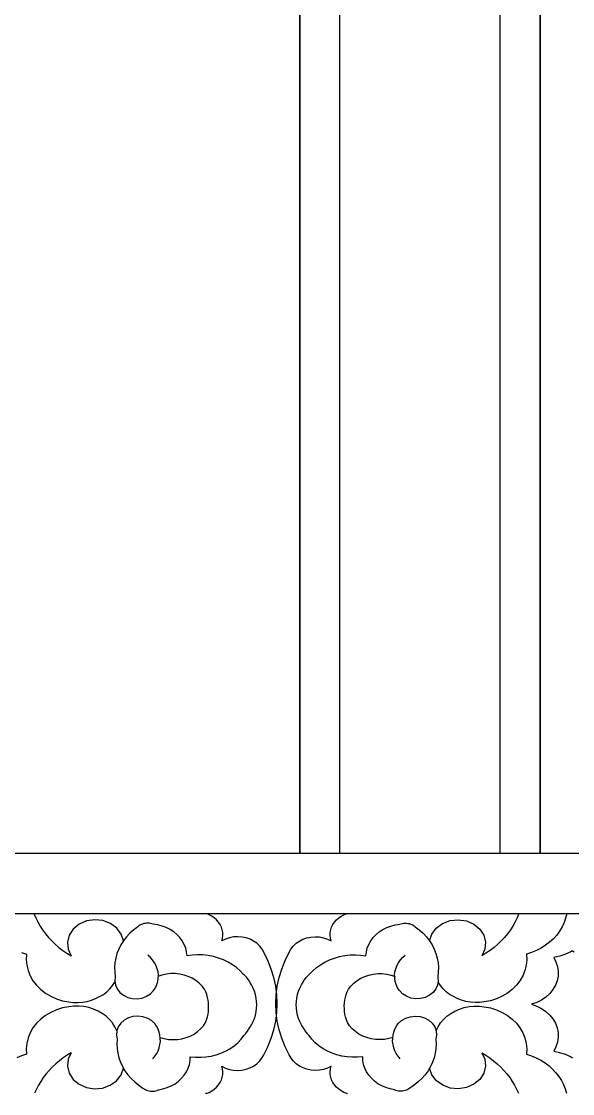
# Model space of a CAD drawing. Extents: x 1188826 to 1909461, y 608442 to 1651179.
# Drawn here: x 1667851 to 1668126, y 1032544 to 1033079 of the extents above; entities that cross this region are included whole.
import ezdxf

# ---------------------------------------------------------------- set-up
doc = ezdxf.new("R2010")
doc.units = 0
doc.header["$LTSCALE"] = 1000
doc.header["$MEASUREMENT"] = 0
doc.layers.add('窗', color=4, linetype='Continuous')
doc.layers.add('立面线', color=40, linetype='Continuous')

# ---------------------------------------------------------------- blocks, each defined once
blk = doc.blocks.new('EHYTERHT5EHTER')
at = {"layer": '窗', "ltscale": 3}
for points in [[(83569.73, -228180.6), (84504.99, -228180.6), (84504.99, -229130.6), (83569.73, -229130.6)], [(84624.99, -228180.6), (85435.26, -228180.6), (85435.26, -229130.6), (84624.99, -229130.6)]]:
    blk.add_lwpolyline(points, close=True, dxfattribs=at)

msp = doc.modelspace()

# ---------------------------------------------------------------- linework, layer by layer
at = {"layer": '立面线'}
for p, q in [((1667989.41, 1032663.42), (1667989.41, 1033613.42)), ((1668009.41, 1032663.42), (1668009.41, 1033613.42)), ((1668089.42, 1032663.42), (1668089.42, 1033613.42)), ((1668109.41, 1032663.42), (1668109.41, 1033613.42)), ((1669039.81, 1032663.42), (1660727.54, 1032663.42)), ((1660758.89, 1032633.42), (1669008.6, 1032633.42)), ((1667856.89, 1032633.42), (1667857.75, 1032631.3)), ((1667944.2, 1032632.83), (1667942.74, 1032633.42)), ((1667945.57, 1032632.09), (1667944.2, 1032632.83)), ((1668010.12, 1032632.09), (1668011.49, 1032632.83)), ((1668011.49, 1032632.83), (1668012.95, 1032633.42)), ((1668098.8, 1032633.42), (1668097.94, 1032631.3)), ((1668122.59, 1032633.42), (1668122.06, 1032631.14)), ((1667857.75, 1032631.3), (1667858.76, 1032629.23)), ((1667858.76, 1032629.23), (1667859.9, 1032627.2)), ((1667879.45, 1032628.12), (1667876.48, 1032625.67)), ((1667883.13, 1032629.73), (1667879.45, 1032628.12)), ((1667887.2, 1032630.35), (1667883.13, 1032629.73)), ((1667891.3, 1032629.93), (1667887.2, 1032630.35)), ((1667895.08, 1032628.5), (1667891.3, 1032629.93)), ((1667898.21, 1032626.19), (1667895.08, 1032628.5)), ((1667909.73, 1032627.62), (1667909.17, 1032627.26)), ((1667910.32, 1032627.93), (1667909.73, 1032627.62)), ((1667910.95, 1032628.19), (1667910.32, 1032627.93)), ((1667911.61, 1032628.39), (1667910.95, 1032628.19)), ((1667912.28, 1032628.54), (1667911.61, 1032628.39)), ((1667912.97, 1032628.62), (1667912.28, 1032628.54)), ((1667913.67, 1032628.64), (1667912.97, 1032628.62)), ((1667914.36, 1032628.61), (1667913.67, 1032628.64)), ((1667915.05, 1032628.51), (1667914.36, 1032628.61)), ((1667915.72, 1032628.36), (1667915.05, 1032628.51)), ((1667916.37, 1032628.14), (1667915.72, 1032628.36)), ((1667918.6, 1032627.79), (1667916.37, 1032628.14)), ((1667920.76, 1032627.22), (1667918.6, 1032627.79)), ((1667946.82, 1032631.22), (1667945.57, 1032632.09)), ((1667947.95, 1032630.22), (1667946.82, 1032631.22)), ((1667948.92, 1032629.11), (1667947.95, 1032630.22)), ((1667949.72, 1032627.91), (1667948.92, 1032629.11)), ((1667950.35, 1032626.63), (1667949.72, 1032627.91)), ((1668005.34, 1032626.63), (1668005.97, 1032627.91)), ((1668005.97, 1032627.91), (1668006.77, 1032629.11)), ((1668006.77, 1032629.11), (1668007.74, 1032630.22)), ((1668007.74, 1032630.22), (1668008.87, 1032631.22)), ((1668008.87, 1032631.22), (1668010.12, 1032632.09)), ((1668034.93, 1032627.22), (1668037.09, 1032627.79)), ((1668037.09, 1032627.79), (1668039.32, 1032628.14)), ((1668039.32, 1032628.14), (1668039.97, 1032628.36)), ((1668039.97, 1032628.36), (1668040.64, 1032628.51)), ((1668040.64, 1032628.51), (1668041.33, 1032628.61)), ((1668041.33, 1032628.61), (1668042.03, 1032628.64)), ((1668042.03, 1032628.64), (1668042.72, 1032628.62)), ((1668042.72, 1032628.62), (1668043.41, 1032628.54)), ((1668043.41, 1032628.54), (1668044.08, 1032628.39)), ((1668044.08, 1032628.39), (1668044.74, 1032628.19)), ((1668044.74, 1032628.19), (1668045.37, 1032627.93)), ((1668045.37, 1032627.93), (1668045.96, 1032627.62)), ((1668045.96, 1032627.62), (1668046.52, 1032627.26)), ((1668057.48, 1032626.19), (1668060.61, 1032628.5)), ((1668060.61, 1032628.5), (1668064.39, 1032629.93)), ((1668064.39, 1032629.93), (1668068.49, 1032630.35)), ((1668068.49, 1032630.35), (1668072.56, 1032629.73)), ((1668072.56, 1032629.73), (1668076.24, 1032628.12)), ((1668076.24, 1032628.12), (1668079.21, 1032625.67)), ((1668096.93, 1032629.23), (1668095.79, 1032627.2)), ((1668097.94, 1032631.3), (1668096.93, 1032629.23)), ((1668121.28, 1032628.9), (1668120.28, 1032626.74)), ((1668122.06, 1032631.14), (1668121.28, 1032628.9)), ((1667859.9, 1032627.2), (1667861.17, 1032625.24)), ((1667861.17, 1032625.24), (1667862.57, 1032623.34)), ((1667862.57, 1032623.34), (1667864.09, 1032621.51)), ((1667874.47, 1032622.57), (1667873.61, 1032619.11)), ((1667876.48, 1032625.67), (1667874.47, 1032622.57)), ((1667900.41, 1032623.19), (1667898.21, 1032626.19)), ((1667901.5, 1032619.78), (1667900.41, 1032623.19)), ((1667904.75, 1032623.62), (1667903.06, 1032621.8)), ((1667906.63, 1032625.31), (1667904.75, 1032623.62)), ((1667908.67, 1032626.86), (1667906.63, 1032625.31)), ((1667909.17, 1032627.26), (1667908.67, 1032626.86)), ((1667922.83, 1032626.44), (1667920.76, 1032627.22)), ((1667924.78, 1032625.45), (1667922.83, 1032626.44)), ((1667926.58, 1032624.27), (1667924.78, 1032625.45)), ((1667928.21, 1032622.92), (1667926.58, 1032624.27)), ((1667929.64, 1032621.41), (1667928.21, 1032622.92)), ((1667950.8, 1032625.3), (1667950.35, 1032626.63)), ((1667951.05, 1032623.93), (1667950.8, 1032625.3)), ((1667950.96, 1032621.16), (1667951.1, 1032622.54)), ((1667951.1, 1032622.54), (1667951.05, 1032623.93)), ((1668004.59, 1032622.54), (1668004.64, 1032623.93)), ((1668004.73, 1032621.16), (1668004.59, 1032622.54)), ((1668004.64, 1032623.93), (1668004.89, 1032625.3)), ((1668004.89, 1032625.3), (1668005.34, 1032626.63)), ((1668026.05, 1032621.41), (1668027.48, 1032622.92)), ((1668027.48, 1032622.92), (1668029.11, 1032624.27)), ((1668029.11, 1032624.27), (1668030.91, 1032625.45)), ((1668030.91, 1032625.45), (1668032.86, 1032626.44)), ((1668032.86, 1032626.44), (1668034.93, 1032627.22)), ((1668046.52, 1032627.26), (1668047.02, 1032626.86)), ((1668047.02, 1032626.86), (1668049.06, 1032625.31)), ((1668049.06, 1032625.31), (1668050.94, 1032623.62)), ((1668050.94, 1032623.62), (1668052.63, 1032621.8)), ((1668054.19, 1032619.78), (1668055.28, 1032623.19)), ((1668055.28, 1032623.19), (1668057.48, 1032626.19)), ((1668079.21, 1032625.67), (1668081.22, 1032622.57)), ((1668081.22, 1032622.57), (1668082.08, 1032619.11)), ((1668093.12, 1032623.34), (1668091.6, 1032621.51)), ((1668094.52, 1032625.24), (1668093.12, 1032623.34)), ((1668095.79, 1032627.2), (1668094.52, 1032625.24)), ((1668117.59, 1032622.69), (1668115.93, 1032620.85)), ((1668119.04, 1032624.66), (1668117.59, 1032622.69)), ((1668120.28, 1032626.74), (1668119.04, 1032624.66)), ((1667864.09, 1032621.51), (1667865.73, 1032619.75)), ((1667865.73, 1032619.75), (1667867.48, 1032618.08)), ((1667867.48, 1032618.08), (1667869.34, 1032616.49)), ((1667873.61, 1032619.11), (1667873.96, 1032615.59)), ((1667900.25, 1032617.82), (1667899.16, 1032615.68)), ((1667901.5, 1032619.78), (1667900.25, 1032617.82)), ((1667901.55, 1032619.86), (1667901.5, 1032619.78)), ((1667903.06, 1032621.8), (1667901.55, 1032619.86)), ((1667930.85, 1032619.77), (1667929.64, 1032621.41)), ((1667931.82, 1032618.02), (1667930.85, 1032619.77)), ((1667932.55, 1032616.18), (1667931.82, 1032618.02)), ((1667950.62, 1032619.8), (1667950.96, 1032621.16)), ((1667952.44, 1032620.71), (1667950.62, 1032619.8)), ((1667954.4, 1032621.36), (1667952.44, 1032620.71)), ((1667956.45, 1032621.76), (1667954.4, 1032621.36)), ((1667958.55, 1032621.88), (1667956.45, 1032621.76)), ((1667960.65, 1032621.73), (1667958.55, 1032621.88)), ((1667962.7, 1032621.32), (1667960.65, 1032621.73)), ((1667964.65, 1032620.64), (1667962.7, 1032621.32)), ((1667966.45, 1032619.72), (1667964.65, 1032620.64)), ((1667968.08, 1032618.58), (1667966.45, 1032619.72)), ((1667969.48, 1032617.23), (1667968.08, 1032618.58)), ((1667970.64, 1032615.73), (1667969.48, 1032617.23)), ((1667985.05, 1032615.73), (1667986.21, 1032617.23)), ((1667986.21, 1032617.23), (1667987.61, 1032618.58)), ((1667987.61, 1032618.58), (1667989.24, 1032619.72)), ((1667989.24, 1032619.72), (1667991.04, 1032620.64)), ((1667991.04, 1032620.64), (1667992.99, 1032621.32)), ((1667992.99, 1032621.32), (1667995.04, 1032621.73)), ((1667995.04, 1032621.73), (1667997.14, 1032621.88)), ((1667997.14, 1032621.88), (1667999.24, 1032621.76)), ((1667999.24, 1032621.76), (1668001.29, 1032621.36)), ((1668001.29, 1032621.36), (1668003.25, 1032620.71)), ((1668003.25, 1032620.71), (1668005.07, 1032619.8)), ((1668005.07, 1032619.8), (1668004.73, 1032621.16)), ((1668023.14, 1032616.18), (1668023.87, 1032618.02)), ((1668023.87, 1032618.02), (1668024.85, 1032619.77)), ((1668024.85, 1032619.77), (1668026.05, 1032621.41)), ((1668052.63, 1032621.8), (1668054.14, 1032619.86)), ((1668054.14, 1032619.86), (1668054.19, 1032619.78)), ((1668054.19, 1032619.78), (1668055.44, 1032617.82)), ((1668055.44, 1032617.82), (1668056.53, 1032615.68)), ((1668082.08, 1032619.11), (1668081.73, 1032615.59)), ((1668088.21, 1032618.08), (1668086.35, 1032616.49)), ((1668089.96, 1032619.75), (1668088.21, 1032618.08)), ((1668091.6, 1032621.51), (1668089.96, 1032619.75)), ((1668112.05, 1032617.58), (1668109.87, 1032616.19)), ((1668114.08, 1032619.14), (1668112.05, 1032617.58)), ((1668115.93, 1032620.85), (1668114.08, 1032619.14)), ((1667850.58, 1032613.94), (1667853.12, 1032613.11)), ((1667853.12, 1032613.11), (1667852.99, 1032610.38)), ((1667869.34, 1032616.49), (1667871.3, 1032615)), ((1667871.3, 1032615), (1667873.35, 1032613.6)), ((1667873.35, 1032613.6), (1667875.5, 1032612.3)), ((1667873.96, 1032615.59), (1667875.5, 1032612.3)), ((1667898.29, 1032613.47), (1667897.65, 1032611.21)), ((1667899.16, 1032615.68), (1667898.29, 1032613.47)), ((1667914.92, 1032611.56), (1667913.62, 1032612.72)), ((1667916.06, 1032610.28), (1667914.92, 1032611.56)), ((1667933.02, 1032614.28), (1667932.55, 1032616.18)), ((1667933.22, 1032612.35), (1667933.02, 1032614.28)), ((1667935.85, 1032612.7), (1667933.22, 1032612.35)), ((1667938.51, 1032612.84), (1667935.85, 1032612.7)), ((1667941.17, 1032612.76), (1667938.51, 1032612.84)), ((1667943.81, 1032612.47), (1667941.17, 1032612.76)), ((1667946.41, 1032611.96), (1667943.81, 1032612.47)), ((1667948.94, 1032611.25), (1667946.41, 1032611.96)), ((1667971.51, 1032614.09), (1667970.64, 1032615.73)), ((1667973.52, 1032609.95), (1667971.47, 1032614.09)), ((1667982.17, 1032609.95), (1667984.22, 1032614.09)), ((1667984.18, 1032614.09), (1667985.05, 1032615.73)), ((1668006.75, 1032611.25), (1668009.28, 1032611.96)), ((1668009.28, 1032611.96), (1668011.88, 1032612.47)), ((1668011.88, 1032612.47), (1668014.52, 1032612.76)), ((1668014.52, 1032612.76), (1668017.18, 1032612.84)), ((1668017.18, 1032612.84), (1668019.84, 1032612.7)), ((1668019.84, 1032612.7), (1668022.47, 1032612.35)), ((1668022.47, 1032612.35), (1668022.67, 1032614.28)), ((1668022.67, 1032614.28), (1668023.14, 1032616.18)), ((1668039.63, 1032610.28), (1668040.77, 1032611.56)), ((1668040.77, 1032611.56), (1668042.07, 1032612.72)), ((1668056.53, 1032615.68), (1668057.4, 1032613.47)), ((1668057.4, 1032613.47), (1668058.04, 1032611.21)), ((1668081.73, 1032615.59), (1668080.19, 1032612.3)), ((1668082.34, 1032613.6), (1668080.19, 1032612.3)), ((1668084.39, 1032615), (1668082.34, 1032613.6)), ((1668086.35, 1032616.49), (1668084.39, 1032615)), ((1668105.11, 1032613.94), (1668102.57, 1032613.11)), ((1668102.57, 1032613.11), (1668102.7, 1032610.38)), ((1668107.55, 1032614.97), (1668105.11, 1032613.94)), ((1668109.87, 1032616.19), (1668107.55, 1032614.97)), ((1668119.09, 1032612.19), (1668116.11, 1032611.49)), ((1668116.11, 1032611.49), (1668117.24, 1032609.31)), ((1668121.96, 1032613.15), (1668119.09, 1032612.19)), ((1668124.71, 1032614.35), (1668121.96, 1032613.15)), ((1668125.51, 1032614.79), (1668124.71, 1032614.35)), ((1668125.51, 1032614.79), (1668126.32, 1032614.35)), ((1667852.99, 1032610.38), (1667853.25, 1032607.64)), ((1667853.25, 1032607.64), (1667853.92, 1032604.96)), ((1667897.24, 1032608.91), (1667897.07, 1032606.58)), ((1667897.07, 1032606.58), (1667897.13, 1032604.25)), ((1667897.65, 1032611.21), (1667897.24, 1032608.91)), ((1667917.03, 1032608.9), (1667916.06, 1032610.28)), ((1667917.8, 1032607.43), (1667917.03, 1032608.9)), ((1667918.38, 1032605.9), (1667917.8, 1032607.43)), ((1667951.37, 1032610.33), (1667948.94, 1032611.25)), ((1667953.7, 1032609.22), (1667951.37, 1032610.33)), ((1667955.89, 1032607.92), (1667953.7, 1032609.22)), ((1667957.93, 1032606.46), (1667955.89, 1032607.92)), ((1667959.79, 1032604.83), (1667957.93, 1032606.46)), ((1667975.2, 1032605.75), (1667973.52, 1032609.95)), ((1667980.49, 1032605.75), (1667982.17, 1032609.95)), ((1667995.9, 1032604.83), (1667997.76, 1032606.46)), ((1667997.76, 1032606.46), (1667999.8, 1032607.92)), ((1667999.8, 1032607.92), (1668001.99, 1032609.22)), ((1668001.99, 1032609.22), (1668004.32, 1032610.33)), ((1668004.32, 1032610.33), (1668006.75, 1032611.25)), ((1668037.31, 1032605.9), (1668037.89, 1032607.43)), ((1668037.89, 1032607.43), (1668038.66, 1032608.9)), ((1668038.66, 1032608.9), (1668039.63, 1032610.28)), ((1668058.04, 1032611.21), (1668058.45, 1032608.91)), ((1668058.45, 1032608.91), (1668058.62, 1032606.58)), ((1668058.62, 1032606.58), (1668058.56, 1032604.25)), ((1668102.44, 1032607.64), (1668101.77, 1032604.96)), ((1668102.7, 1032610.38), (1668102.44, 1032607.64)), ((1668117.24, 1032609.31), (1668117.98, 1032607.01)), ((1668117.98, 1032607.01), (1668118.32, 1032604.64)), ((1667853.92, 1032604.96), (1667854.97, 1032602.37)), ((1667854.97, 1032602.37), (1667856.39, 1032599.92)), ((1667897.13, 1032604.25), (1667897.42, 1032601.94)), ((1667897.42, 1032601.94), (1667897.16, 1032599.85)), ((1667918.75, 1032604.32), (1667918.38, 1032605.9)), ((1667918.6, 1032599.51), (1667918.86, 1032601.11)), ((1667920.73, 1032602.72), (1667918.65, 1032602.01)), ((1667918.91, 1032602.72), (1667918.75, 1032604.32)), ((1667918.86, 1032601.11), (1667918.91, 1032602.72)), ((1667922.9, 1032603.21), (1667920.73, 1032602.72)), ((1667925.12, 1032603.46), (1667922.9, 1032603.21)), ((1667927.36, 1032603.46), (1667925.12, 1032603.46)), ((1667929.59, 1032603.23), (1667927.36, 1032603.46)), ((1667931.77, 1032602.76), (1667929.59, 1032603.23)), ((1667933.85, 1032602.06), (1667931.77, 1032602.76)), ((1667935.82, 1032601.14), (1667933.85, 1032602.06)), ((1667937.64, 1032600.02), (1667935.82, 1032601.14)), ((1667961.47, 1032603.06), (1667959.79, 1032604.83)), ((1667961.88, 1032602.68), (1667961.47, 1032603.06)), ((1667962.28, 1032602.28), (1667961.88, 1032602.68)), ((1667962.67, 1032601.88), (1667962.28, 1032602.28)), ((1667963.03, 1032601.46), (1667962.67, 1032601.88)), ((1667963.38, 1032601.04), (1667963.03, 1032601.46)), ((1667963.72, 1032600.6), (1667963.38, 1032601.04)), ((1667964.03, 1032600.16), (1667963.72, 1032600.6)), ((1667976.52, 1032601.48), (1667975.2, 1032605.75)), ((1667977.47, 1032597.17), (1667976.52, 1032601.48)), ((1667978.22, 1032597.17), (1667979.17, 1032601.48)), ((1667979.17, 1032601.48), (1667980.49, 1032605.75)), ((1667991.66, 1032600.16), (1667991.97, 1032600.6)), ((1667991.97, 1032600.6), (1667992.31, 1032601.04)), ((1667992.31, 1032601.04), (1667992.66, 1032601.46)), ((1667992.66, 1032601.46), (1667993.03, 1032601.88)), ((1667993.03, 1032601.88), (1667993.41, 1032602.28)), ((1667993.41, 1032602.28), (1667993.81, 1032602.68)), ((1667993.81, 1032602.68), (1667994.22, 1032603.06)), ((1667994.22, 1032603.06), (1667995.9, 1032604.83)), ((1668018.05, 1032600.02), (1668019.87, 1032601.14)), ((1668019.87, 1032601.14), (1668021.84, 1032602.06)), ((1668021.84, 1032602.06), (1668023.93, 1032602.76)), ((1668023.93, 1032602.76), (1668026.1, 1032603.23)), ((1668026.1, 1032603.23), (1668028.33, 1032603.46)), ((1668028.33, 1032603.46), (1668030.57, 1032603.46)), ((1668030.57, 1032603.46), (1668032.79, 1032603.21)), ((1668032.79, 1032603.21), (1668034.96, 1032602.72)), ((1668034.96, 1032602.72), (1668037.04, 1032602.01)), ((1668036.78, 1032602.72), (1668036.94, 1032604.32)), ((1668036.83, 1032601.11), (1668036.78, 1032602.72)), ((1668037.09, 1032599.51), (1668036.83, 1032601.11)), ((1668036.94, 1032604.32), (1668037.31, 1032605.9)), ((1668058.56, 1032604.25), (1668058.27, 1032601.94)), ((1668058.27, 1032601.94), (1668058.53, 1032599.85)), ((1668100.72, 1032602.37), (1668099.3, 1032599.92)), ((1668101.77, 1032604.96), (1668100.72, 1032602.37)), ((1668118.26, 1032602.25), (1668117.8, 1032599.9)), ((1668118.32, 1032604.64), (1668118.26, 1032602.25)), ((1667856.39, 1032599.92), (1667858.17, 1032597.64)), ((1667858.17, 1032597.64), (1667860.26, 1032595.57)), ((1667860.26, 1032595.57), (1667862.64, 1032593.74)), ((1667893.21, 1032594.44), (1667894.73, 1032595.91)), ((1667894.73, 1032595.91), (1667896.07, 1032597.51)), ((1667896.07, 1032597.51), (1667897.19, 1032599.22)), ((1667897.16, 1032599.85), (1667897.47, 1032597.77)), ((1667897.47, 1032597.77), (1667898.33, 1032595.81)), ((1667898.33, 1032595.81), (1667899.69, 1032594.07)), ((1667916.57, 1032595.03), (1667917.44, 1032596.45)), ((1667917.44, 1032596.45), (1667918.12, 1032597.96)), ((1667918.12, 1032597.96), (1667918.6, 1032599.51)), ((1667939.29, 1032598.72), (1667937.64, 1032600.02)), ((1667940.72, 1032597.24), (1667939.29, 1032598.72)), ((1667941.94, 1032595.63), (1667940.72, 1032597.24)), ((1667942.53, 1032594.31), (1667941.94, 1032595.63)), ((1667964.33, 1032599.71), (1667964.03, 1032600.16)), ((1667964.61, 1032599.25), (1667964.33, 1032599.71)), ((1667964.88, 1032598.78), (1667964.61, 1032599.25)), ((1667965.12, 1032598.3), (1667964.88, 1032598.78)), ((1667965.35, 1032597.82), (1667965.12, 1032598.3)), ((1667966.15, 1032596.25), (1667965.35, 1032597.82)), ((1667966.81, 1032594.63), (1667966.15, 1032596.25)), ((1667978.03, 1032592.83), (1667977.47, 1032597.17)), ((1667977.66, 1032592.83), (1667978.22, 1032597.17)), ((1667988.88, 1032594.63), (1667989.54, 1032596.25)), ((1667989.54, 1032596.25), (1667990.34, 1032597.82)), ((1667990.34, 1032597.82), (1667990.57, 1032598.3)), ((1667990.57, 1032598.3), (1667990.81, 1032598.78)), ((1667990.81, 1032598.78), (1667991.08, 1032599.25)), ((1667991.08, 1032599.25), (1667991.36, 1032599.71)), ((1667991.36, 1032599.71), (1667991.66, 1032600.16)), ((1668013.16, 1032594.31), (1668013.75, 1032595.63)), ((1668013.75, 1032595.63), (1668014.97, 1032597.24)), ((1668014.97, 1032597.24), (1668016.4, 1032598.72)), ((1668016.4, 1032598.72), (1668018.05, 1032600.02)), ((1668037.57, 1032597.96), (1668037.09, 1032599.51)), ((1668038.25, 1032596.45), (1668037.57, 1032597.96)), ((1668039.12, 1032595.03), (1668038.25, 1032596.45)), ((1668057.36, 1032595.81), (1668056, 1032594.07)), ((1668058.22, 1032597.77), (1668057.36, 1032595.81)), ((1668058.53, 1032599.85), (1668058.22, 1032597.77)), ((1668059.62, 1032597.51), (1668058.5, 1032599.22)), ((1668060.96, 1032595.91), (1668059.62, 1032597.51)), ((1668062.48, 1032594.44), (1668060.96, 1032595.91)), ((1668095.43, 1032595.57), (1668093.05, 1032593.74)), ((1668097.52, 1032597.64), (1668095.43, 1032595.57)), ((1668099.3, 1032599.92), (1668097.52, 1032597.64)), ((1668115.71, 1032595.49), (1668114.14, 1032593.52)), ((1668116.95, 1032597.63), (1668115.71, 1032595.49)), ((1668117.8, 1032599.9), (1668116.95, 1032597.63)), ((1667862.64, 1032593.74), (1667865.27, 1032592.18)), ((1667865.27, 1032592.18), (1667868.11, 1032590.91)), ((1667868.11, 1032590.91), (1667871.12, 1032589.96)), ((1667871.12, 1032589.96), (1667874.24, 1032589.35)), ((1667883.35, 1032589.61), (1667885.54, 1032590.2)), ((1667885.54, 1032590.2), (1667887.65, 1032590.99)), ((1667887.65, 1032590.99), (1667889.64, 1032591.97)), ((1667889.64, 1032591.97), (1667891.5, 1032593.12)), ((1667891.5, 1032593.12), (1667893.21, 1032594.44)), ((1667899.69, 1032594.07), (1667901.49, 1032592.64)), ((1667901.49, 1032592.64), (1667903.62, 1032591.61)), ((1667903.62, 1032591.61), (1667905.97, 1032591.02)), ((1667905.97, 1032591.02), (1667908.41, 1032590.92)), ((1667908.41, 1032590.92), (1667910.82, 1032591.3)), ((1667910.82, 1032591.3), (1667913.06, 1032592.15)), ((1667913.06, 1032592.15), (1667915.01, 1032593.41)), ((1667915.01, 1032593.41), (1667916.57, 1032595.03)), ((1667943.02, 1032592.97), (1667942.53, 1032594.31)), ((1667943.42, 1032591.61), (1667943.02, 1032592.97)), ((1667943.71, 1032590.22), (1667943.42, 1032591.61)), ((1667943.91, 1032588.83), (1667943.71, 1032590.22)), ((1667967.33, 1032592.98), (1667966.81, 1032594.63)), ((1667967.7, 1032591.3), (1667967.33, 1032592.98)), ((1667967.93, 1032589.6), (1667967.7, 1032591.3)), ((1667977.47, 1032588.48), (1667977.66, 1032592.83)), ((1667978.22, 1032588.48), (1667978.03, 1032592.83)), ((1667987.76, 1032589.6), (1667987.99, 1032591.3)), ((1667987.99, 1032591.3), (1667988.36, 1032592.98)), ((1667988.36, 1032592.98), (1667988.88, 1032594.63)), ((1668011.78, 1032588.83), (1668011.98, 1032590.22)), ((1668011.98, 1032590.22), (1668012.27, 1032591.61)), ((1668012.27, 1032591.61), (1668012.67, 1032592.97)), ((1668012.67, 1032592.97), (1668013.16, 1032594.31)), ((1668040.68, 1032593.41), (1668039.12, 1032595.03)), ((1668042.63, 1032592.15), (1668040.68, 1032593.41)), ((1668044.87, 1032591.3), (1668042.63, 1032592.15)), ((1668047.28, 1032590.92), (1668044.87, 1032591.3)), ((1668049.72, 1032591.02), (1668047.28, 1032590.92)), ((1668052.07, 1032591.61), (1668049.72, 1032591.02)), ((1668054.2, 1032592.64), (1668052.07, 1032591.61)), ((1668056, 1032594.07), (1668054.2, 1032592.64)), ((1668064.19, 1032593.12), (1668062.48, 1032594.44)), ((1668066.05, 1032591.97), (1668064.19, 1032593.12)), ((1668068.04, 1032590.99), (1668066.05, 1032591.97)), ((1668070.15, 1032590.2), (1668068.04, 1032590.99)), ((1668072.34, 1032589.61), (1668070.15, 1032590.2)), ((1668084.57, 1032589.96), (1668081.45, 1032589.35)), ((1668087.58, 1032590.91), (1668084.57, 1032589.96)), ((1668090.42, 1032592.18), (1668087.58, 1032590.91)), ((1668093.05, 1032593.74), (1668090.42, 1032592.18)), ((1668110.07, 1032590.27), (1668107.67, 1032589.06)), ((1668112.24, 1032591.77), (1668110.07, 1032590.27)), ((1668114.14, 1032593.52), (1668112.24, 1032591.77)), ((1667868.11, 1032585.4), (1667865.27, 1032584.14)), ((1667871.12, 1032586.35), (1667868.11, 1032585.4)), ((1667874.24, 1032586.97), (1667871.12, 1032586.35)), ((1667874.24, 1032589.35), (1667876.51, 1032589.1)), ((1667876.74, 1032587.23), (1667874.24, 1032586.97)), ((1667876.51, 1032589.1), (1667878.81, 1032589.06)), ((1667879.26, 1032587.24), (1667876.74, 1032587.23)), ((1667878.81, 1032589.06), (1667881.1, 1032589.23)), ((1667881.76, 1032587), (1667879.26, 1032587.24)), ((1667881.1, 1032589.23), (1667883.35, 1032589.61)), ((1667884.21, 1032586.5), (1667881.76, 1032587)), ((1667886.58, 1032585.76), (1667884.21, 1032586.5)), ((1667888.82, 1032584.78), (1667886.58, 1032585.76)), ((1667890.92, 1032583.58), (1667888.82, 1032584.78)), ((1667943.69, 1032583.22), (1667943.89, 1032584.61)), ((1667943.89, 1032584.61), (1667944, 1032586.02)), ((1667944.01, 1032587.42), (1667943.91, 1032588.83)), ((1667944, 1032586.02), (1667944.01, 1032587.42)), ((1667967.7, 1032584.48), (1667967.93, 1032586.18)), ((1667968, 1032587.89), (1667967.93, 1032589.6)), ((1667967.93, 1032586.18), (1667968, 1032587.89)), ((1667977.66, 1032584.12), (1667977.47, 1032588.48)), ((1667978.03, 1032584.12), (1667978.22, 1032588.48)), ((1667987.69, 1032587.89), (1667987.76, 1032589.6)), ((1667987.76, 1032586.18), (1667987.69, 1032587.89)), ((1667987.99, 1032584.48), (1667987.76, 1032586.18)), ((1668011.68, 1032587.42), (1668011.78, 1032588.83)), ((1668011.69, 1032586.02), (1668011.68, 1032587.42)), ((1668011.8, 1032584.61), (1668011.69, 1032586.02)), ((1668012, 1032583.22), (1668011.8, 1032584.61)), ((1668064.77, 1032583.58), (1668066.87, 1032584.78)), ((1668066.87, 1032584.78), (1668069.11, 1032585.76)), ((1668069.11, 1032585.76), (1668071.48, 1032586.5)), ((1668071.48, 1032586.5), (1668073.93, 1032587)), ((1668074.59, 1032589.23), (1668072.34, 1032589.61)), ((1668073.93, 1032587), (1668076.43, 1032587.24)), ((1668076.88, 1032589.06), (1668074.59, 1032589.23)), ((1668076.43, 1032587.24), (1668078.95, 1032587.23)), ((1668079.18, 1032589.1), (1668076.88, 1032589.06)), ((1668078.95, 1032587.23), (1668081.45, 1032586.97)), ((1668081.45, 1032589.35), (1668079.18, 1032589.1)), ((1668081.45, 1032586.97), (1668084.57, 1032586.35)), ((1668084.57, 1032586.35), (1668087.58, 1032585.4)), ((1668087.58, 1032585.4), (1668090.42, 1032584.14)), ((1668107.67, 1032589.06), (1668105.09, 1032588.16)), ((1668105.09, 1032588.16), (1668107.67, 1032587.26)), ((1668107.67, 1032587.26), (1668110.07, 1032586.04)), ((1668110.07, 1032586.04), (1668112.24, 1032584.55)), ((1668112.24, 1032584.55), (1668114.14, 1032582.8)), ((1667860.26, 1032580.75), (1667858.17, 1032578.68)), ((1667862.64, 1032582.58), (1667860.26, 1032580.75)), ((1667865.27, 1032584.14), (1667862.64, 1032582.58)), ((1667892.84, 1032582.18), (1667890.92, 1032583.58)), ((1667894.55, 1032580.6), (1667892.84, 1032582.18)), ((1667896.03, 1032578.86), (1667894.55, 1032580.6)), ((1667901.89, 1032580.21), (1667900.18, 1032578.7)), ((1667903.95, 1032581.34), (1667901.89, 1032580.21)), ((1667906.26, 1032582.03), (1667903.95, 1032581.34)), ((1667908.69, 1032582.25), (1667906.26, 1032582.03)), ((1667911.12, 1032581.98), (1667908.69, 1032582.25)), ((1667913.41, 1032581.25), (1667911.12, 1032581.98)), ((1667915.44, 1032580.07), (1667913.41, 1032581.25)), ((1667917.1, 1032578.53), (1667915.44, 1032580.07)), ((1667942.47, 1032579.13), (1667942.97, 1032580.47)), ((1667942.97, 1032580.47), (1667943.38, 1032581.83)), ((1667943.38, 1032581.83), (1667943.69, 1032583.22)), ((1667965.35, 1032577.96), (1667966.15, 1032579.53)), ((1667966.15, 1032579.53), (1667966.81, 1032581.14)), ((1667966.81, 1032581.14), (1667967.33, 1032582.8)), ((1667967.33, 1032582.8), (1667967.7, 1032584.48)), ((1667976.52, 1032575.48), (1667977.47, 1032579.78)), ((1667977.47, 1032579.78), (1667978.03, 1032584.12)), ((1667978.22, 1032579.78), (1667977.66, 1032584.12)), ((1667979.17, 1032575.48), (1667978.22, 1032579.78)), ((1667988.36, 1032582.8), (1667987.99, 1032584.48)), ((1667988.88, 1032581.14), (1667988.36, 1032582.8)), ((1667989.54, 1032579.53), (1667988.88, 1032581.14)), ((1667990.34, 1032577.96), (1667989.54, 1032579.53)), ((1668012.31, 1032581.83), (1668012, 1032583.22)), ((1668012.72, 1032580.47), (1668012.31, 1032581.83)), ((1668013.22, 1032579.13), (1668012.72, 1032580.47)), ((1668038.59, 1032578.53), (1668040.25, 1032580.07)), ((1668040.25, 1032580.07), (1668042.28, 1032581.25)), ((1668042.28, 1032581.25), (1668044.57, 1032581.98)), ((1668044.57, 1032581.98), (1668047, 1032582.25)), ((1668047, 1032582.25), (1668049.43, 1032582.03)), ((1668049.43, 1032582.03), (1668051.74, 1032581.34)), ((1668051.74, 1032581.34), (1668053.8, 1032580.21)), ((1668053.8, 1032580.21), (1668055.51, 1032578.7)), ((1668059.66, 1032578.86), (1668061.14, 1032580.6)), ((1668061.14, 1032580.6), (1668062.85, 1032582.18)), ((1668062.85, 1032582.18), (1668064.77, 1032583.58)), ((1668090.42, 1032584.14), (1668093.05, 1032582.58)), ((1668093.05, 1032582.58), (1668095.43, 1032580.75)), ((1668095.43, 1032580.75), (1668097.52, 1032578.68)), ((1668114.14, 1032582.8), (1668115.71, 1032580.83)), ((1668115.71, 1032580.83), (1668116.95, 1032578.69)), ((1667854.97, 1032573.94), (1667853.92, 1032571.35)), ((1667856.39, 1032576.4), (1667854.97, 1032573.94)), ((1667858.17, 1032578.68), (1667856.39, 1032576.4)), ((1667897.26, 1032576.97), (1667896.03, 1032578.86)), ((1667898.22, 1032574.98), (1667897.26, 1032576.97)), ((1667898.2, 1032574.89), (1667898.03, 1032572.8)), ((1667898.22, 1032574.98), (1667898.2, 1032574.89)), ((1667898.94, 1032576.89), (1667898.22, 1032574.98)), ((1667900.18, 1032578.7), (1667898.94, 1032576.89)), ((1667918.01, 1032577.17), (1667917.1, 1032578.53)), ((1667918.76, 1032575.74), (1667918.01, 1032577.17)), ((1667919.32, 1032574.25), (1667918.76, 1032575.74)), ((1667919.7, 1032572.72), (1667919.32, 1032574.25)), ((1667936.72, 1032573.33), (1667938.46, 1032574.54)), ((1667938.46, 1032574.54), (1667940.02, 1032575.92)), ((1667940.02, 1032575.92), (1667941.36, 1032577.46)), ((1667941.36, 1032577.46), (1667942.47, 1032579.13)), ((1667962.32, 1032573.44), (1667962.66, 1032573.87)), ((1667962.66, 1032573.87), (1667962.99, 1032574.31)), ((1667962.99, 1032574.31), (1667963.32, 1032574.75)), ((1667963.32, 1032574.75), (1667963.64, 1032575.2)), ((1667963.64, 1032575.2), (1667963.94, 1032575.65)), ((1667963.94, 1032575.65), (1667964.24, 1032576.1)), ((1667964.24, 1032576.1), (1667964.53, 1032576.56)), ((1667964.53, 1032576.56), (1667964.81, 1032577.02)), ((1667964.81, 1032577.02), (1667965.09, 1032577.49)), ((1667965.09, 1032577.49), (1667965.35, 1032577.96)), ((1667975.2, 1032571.21), (1667976.52, 1032575.48)), ((1667980.49, 1032571.21), (1667979.17, 1032575.48)), ((1667990.6, 1032577.49), (1667990.34, 1032577.96)), ((1667990.88, 1032577.02), (1667990.6, 1032577.49)), ((1667991.16, 1032576.56), (1667990.88, 1032577.02)), ((1667991.45, 1032576.1), (1667991.16, 1032576.56)), ((1667991.75, 1032575.65), (1667991.45, 1032576.1)), ((1667992.05, 1032575.2), (1667991.75, 1032575.65)), ((1667992.37, 1032574.75), (1667992.05, 1032575.2)), ((1667992.7, 1032574.31), (1667992.37, 1032574.75)), ((1667993.03, 1032573.87), (1667992.7, 1032574.31)), ((1667993.37, 1032573.44), (1667993.03, 1032573.87)), ((1668014.33, 1032577.46), (1668013.22, 1032579.13)), ((1668015.67, 1032575.92), (1668014.33, 1032577.46)), ((1668017.23, 1032574.54), (1668015.67, 1032575.92)), ((1668018.97, 1032573.33), (1668017.23, 1032574.54)), ((1668035.99, 1032572.72), (1668036.37, 1032574.25)), ((1668036.37, 1032574.25), (1668036.94, 1032575.74)), ((1668036.94, 1032575.74), (1668037.68, 1032577.17)), ((1668037.68, 1032577.17), (1668038.59, 1032578.53)), ((1668055.51, 1032578.7), (1668056.76, 1032576.89)), ((1668056.76, 1032576.89), (1668057.47, 1032574.98)), ((1668057.47, 1032574.98), (1668058.43, 1032576.97)), ((1668057.47, 1032574.98), (1668057.49, 1032574.89)), ((1668057.49, 1032574.89), (1668057.66, 1032572.8)), ((1668058.43, 1032576.97), (1668059.66, 1032578.86)), ((1668097.52, 1032578.68), (1668099.3, 1032576.4)), ((1668099.3, 1032576.4), (1668100.72, 1032573.94)), ((1668100.72, 1032573.94), (1668101.77, 1032571.35)), ((1668116.95, 1032578.69), (1668117.8, 1032576.42)), ((1668117.8, 1032576.42), (1668118.26, 1032574.06)), ((1668118.26, 1032574.06), (1668118.32, 1032571.68)), ((1667853.25, 1032568.67), (1667852.99, 1032565.94)), ((1667853.92, 1032571.35), (1667853.25, 1032568.67)), ((1667898.03, 1032572.8), (1667898.43, 1032570.73)), ((1667898.43, 1032570.73), (1667898.28, 1032568.41)), ((1667919.62, 1032571.66), (1667921.75, 1032571.05)), ((1667919.9, 1032571.16), (1667919.7, 1032572.72)), ((1667919.73, 1032568.04), (1667919.91, 1032569.6)), ((1667919.91, 1032569.6), (1667919.9, 1032571.16)), ((1667921.75, 1032571.05), (1667923.95, 1032570.67)), ((1667923.95, 1032570.67), (1667926.18, 1032570.52)), ((1667926.18, 1032570.52), (1667928.42, 1032570.62)), ((1667928.42, 1032570.62), (1667930.63, 1032570.96)), ((1667930.63, 1032570.96), (1667932.77, 1032571.53)), ((1667932.77, 1032571.53), (1667934.81, 1032572.33)), ((1667934.81, 1032572.33), (1667936.72, 1032573.33)), ((1667956.66, 1032567.42), (1667958.51, 1032569)), ((1667958.51, 1032569), (1667960.16, 1032570.73)), ((1667960.16, 1032570.73), (1667961.61, 1032572.59)), ((1667961.61, 1032572.59), (1667961.97, 1032573.01)), ((1667961.97, 1032573.01), (1667962.32, 1032573.44)), ((1667973.52, 1032567), (1667975.2, 1032571.21)), ((1667982.17, 1032567), (1667980.49, 1032571.21)), ((1667993.72, 1032573.01), (1667993.37, 1032573.44)), ((1667994.08, 1032572.59), (1667993.72, 1032573.01)), ((1667995.53, 1032570.73), (1667994.08, 1032572.59)), ((1667997.18, 1032569), (1667995.53, 1032570.73)), ((1667999.03, 1032567.42), (1667997.18, 1032569)), ((1668020.88, 1032572.33), (1668018.97, 1032573.33)), ((1668022.92, 1032571.53), (1668020.88, 1032572.33)), ((1668025.06, 1032570.96), (1668022.92, 1032571.53)), ((1668027.27, 1032570.62), (1668025.06, 1032570.96)), ((1668029.51, 1032570.52), (1668027.27, 1032570.62)), ((1668031.74, 1032570.67), (1668029.51, 1032570.52)), ((1668033.94, 1032571.05), (1668031.74, 1032570.67)), ((1668036.07, 1032571.66), (1668033.94, 1032571.05)), ((1668035.78, 1032569.6), (1668035.79, 1032571.16)), ((1668035.96, 1032568.04), (1668035.78, 1032569.6)), ((1668035.79, 1032571.16), (1668035.99, 1032572.72)), ((1668057.66, 1032572.8), (1668057.26, 1032570.73)), ((1668057.26, 1032570.73), (1668057.41, 1032568.41)), ((1668101.77, 1032571.35), (1668102.44, 1032568.67)), ((1668102.44, 1032568.67), (1668102.7, 1032565.94)), ((1668117.98, 1032569.31), (1668117.24, 1032567.01)), ((1668118.32, 1032571.68), (1668117.98, 1032569.31)), ((1667853.12, 1032563.2), (1667850.66, 1032562.4)), ((1667852.99, 1032565.94), (1667853.12, 1032563.2)), ((1667875.5, 1032564.01), (1667873.42, 1032562.76)), ((1667875.5, 1032564.01), (1667873.96, 1032560.75)), ((1667898.28, 1032568.41), (1667898.37, 1032566.08)), ((1667898.37, 1032566.08), (1667898.69, 1032563.77)), ((1667898.69, 1032563.77), (1667899.25, 1032561.49)), ((1667917.2, 1032562.2), (1667918.09, 1032563.57)), ((1667918.09, 1032563.57), (1667918.82, 1032565.01)), ((1667918.82, 1032565.01), (1667919.36, 1032566.5)), ((1667919.36, 1032566.5), (1667919.73, 1032568.04)), ((1667947.72, 1032562.91), (1667950.14, 1032563.75)), ((1667950.14, 1032563.75), (1667952.46, 1032564.78)), ((1667952.46, 1032564.78), (1667954.64, 1032566.01)), ((1667954.64, 1032566.01), (1667956.66, 1032567.42)), ((1667971.47, 1032562.87), (1667973.52, 1032567)), ((1667984.22, 1032562.87), (1667982.17, 1032567)), ((1668001.06, 1032566.01), (1667999.03, 1032567.42)), ((1668003.23, 1032564.78), (1668001.06, 1032566.01)), ((1668005.55, 1032563.75), (1668003.23, 1032564.78)), ((1668007.97, 1032562.91), (1668005.55, 1032563.75)), ((1668036.33, 1032566.5), (1668035.96, 1032568.04)), ((1668036.87, 1032565.01), (1668036.33, 1032566.5)), ((1668037.6, 1032563.57), (1668036.87, 1032565.01)), ((1668038.49, 1032562.2), (1668037.6, 1032563.57)), ((1668057, 1032563.77), (1668056.44, 1032561.49)), ((1668057.32, 1032566.08), (1668057, 1032563.77)), ((1668057.41, 1032568.41), (1668057.32, 1032566.08)), ((1668080.19, 1032564.01), (1668081.73, 1032560.75)), ((1668080.19, 1032564.01), (1668082.27, 1032562.76)), ((1668102.7, 1032565.94), (1668102.57, 1032563.2)), ((1668102.57, 1032563.2), (1668105.03, 1032562.4)), ((1668117.24, 1032567.01), (1668116.11, 1032564.82)), ((1668116.11, 1032564.82), (1668119.01, 1032564.15)), ((1668119.01, 1032564.15), (1668121.81, 1032563.23)), ((1668121.81, 1032563.23), (1668124.48, 1032562.08)), ((1667850.66, 1032562.4), (1667848.29, 1032561.41)), ((1667867.73, 1032558.46), (1667866.02, 1032556.85)), ((1667869.53, 1032559.98), (1667867.73, 1032558.46)), ((1667871.44, 1032561.42), (1667869.53, 1032559.98)), ((1667873.42, 1032562.76), (1667871.44, 1032561.42)), ((1667873.96, 1032560.75), (1667873.6, 1032557.24)), ((1667899.25, 1032561.49), (1667900.04, 1032559.26)), ((1667900.04, 1032559.26), (1667901.05, 1032557.09)), ((1667916.14, 1032560.92), (1667917.2, 1032562.2)), ((1667933.81, 1032556.3), (1667934.42, 1032558.17)), ((1667934.42, 1032558.17), (1667934.76, 1032560.09)), ((1667934.76, 1032560.09), (1667934.84, 1032562.02)), ((1667934.84, 1032562.02), (1667937.44, 1032561.76)), ((1667937.44, 1032561.76), (1667940.04, 1032561.71)), ((1667940.04, 1032561.71), (1667942.65, 1032561.89)), ((1667942.65, 1032561.89), (1667945.21, 1032562.29)), ((1667945.21, 1032562.29), (1667947.72, 1032562.91)), ((1667966.39, 1032557.29), (1667968.01, 1032558.42)), ((1667968.01, 1032558.42), (1667969.42, 1032559.75)), ((1667969.42, 1032559.75), (1667970.58, 1032561.24)), ((1667970.58, 1032561.24), (1667971.47, 1032562.87)), ((1667985.11, 1032561.24), (1667984.22, 1032562.87)), ((1667986.27, 1032559.75), (1667985.11, 1032561.24)), ((1667987.68, 1032558.42), (1667986.27, 1032559.75)), ((1667989.3, 1032557.29), (1667987.68, 1032558.42)), ((1668010.48, 1032562.29), (1668007.97, 1032562.91)), ((1668013.04, 1032561.89), (1668010.48, 1032562.29)), ((1668015.65, 1032561.71), (1668013.04, 1032561.89)), ((1668018.26, 1032561.76), (1668015.65, 1032561.71)), ((1668020.85, 1032562.02), (1668018.26, 1032561.76)), ((1668020.93, 1032560.09), (1668020.85, 1032562.02)), ((1668021.27, 1032558.17), (1668020.93, 1032560.09)), ((1668021.88, 1032556.3), (1668021.27, 1032558.17)), ((1668039.55, 1032560.92), (1668038.49, 1032562.2)), ((1668055.65, 1032559.26), (1668054.64, 1032557.09)), ((1668056.44, 1032561.49), (1668055.65, 1032559.26)), ((1668081.73, 1032560.75), (1668082.09, 1032557.24)), ((1668082.27, 1032562.76), (1668084.26, 1032561.42)), ((1668084.26, 1032561.42), (1668086.16, 1032559.98)), ((1668086.16, 1032559.98), (1668087.96, 1032558.46)), ((1668087.96, 1032558.46), (1668089.67, 1032556.85)), ((1668105.03, 1032562.4), (1668107.4, 1032561.41)), ((1668107.4, 1032561.41), (1668109.66, 1032560.25)), ((1668109.66, 1032560.25), (1668111.79, 1032558.92)), ((1668111.79, 1032558.92), (1668113.77, 1032557.44)), ((1668124.48, 1032562.08), (1668125.51, 1032561.52)), ((1667862.92, 1032553.42), (1667861.54, 1032551.6)), ((1667864.41, 1032555.17), (1667862.92, 1032553.42)), ((1667866.02, 1032556.85), (1667864.41, 1032555.17)), ((1667873.6, 1032557.24), (1667874.45, 1032553.79)), ((1667874.45, 1032553.79), (1667876.43, 1032550.71)), ((1667898.07, 1032550), (1667900.32, 1032552.95)), ((1667900.32, 1032552.95), (1667901.47, 1032556.33)), ((1667901.05, 1032557.09), (1667902.27, 1032555.01)), ((1667902.27, 1032555.01), (1667903.71, 1032553.03)), ((1667903.71, 1032553.03), (1667905.33, 1032551.16)), ((1667930.52, 1032551.24), (1667931.84, 1032552.81)), ((1667931.84, 1032552.81), (1667932.95, 1032554.5)), ((1667932.95, 1032554.5), (1667933.81, 1032556.3)), ((1667950.96, 1032555.89), (1667950.62, 1032557.25)), ((1667950.62, 1032557.25), (1667952.43, 1032556.35)), ((1667950.8, 1032551.75), (1667951.05, 1032553.12)), ((1667951.1, 1032554.51), (1667950.96, 1032555.89)), ((1667951.05, 1032553.12), (1667951.1, 1032554.51)), ((1667952.43, 1032556.35), (1667954.38, 1032555.69)), ((1667954.38, 1032555.69), (1667956.43, 1032555.3)), ((1667956.43, 1032555.3), (1667958.51, 1032555.17)), ((1667958.51, 1032555.17), (1667960.6, 1032555.31)), ((1667960.6, 1032555.31), (1667962.64, 1032555.72)), ((1667962.64, 1032555.72), (1667964.58, 1032556.38)), ((1667964.58, 1032556.38), (1667966.39, 1032557.29)), ((1667991.11, 1032556.38), (1667989.3, 1032557.29)), ((1667993.05, 1032555.72), (1667991.11, 1032556.38)), ((1667995.09, 1032555.31), (1667993.05, 1032555.72)), ((1667997.18, 1032555.17), (1667995.09, 1032555.31)), ((1667999.26, 1032555.3), (1667997.18, 1032555.17)), ((1668001.31, 1032555.69), (1667999.26, 1032555.3)), ((1668003.26, 1032556.35), (1668001.31, 1032555.69)), ((1668005.07, 1032557.25), (1668003.26, 1032556.35)), ((1668004.59, 1032554.51), (1668004.73, 1032555.89)), ((1668004.64, 1032553.12), (1668004.59, 1032554.51)), ((1668004.89, 1032551.75), (1668004.64, 1032553.12)), ((1668004.73, 1032555.89), (1668005.07, 1032557.25)), ((1668022.74, 1032554.5), (1668021.88, 1032556.3)), ((1668023.85, 1032552.81), (1668022.74, 1032554.5)), ((1668025.17, 1032551.24), (1668023.85, 1032552.81)), ((1668051.98, 1032553.03), (1668050.36, 1032551.16)), ((1668053.42, 1032555.01), (1668051.98, 1032553.03)), ((1668054.64, 1032557.09), (1668053.42, 1032555.01)), ((1668055.37, 1032552.95), (1668054.22, 1032556.33)), ((1668057.62, 1032550), (1668055.37, 1032552.95)), ((1668081.24, 1032553.79), (1668079.26, 1032550.71)), ((1668082.09, 1032557.24), (1668081.24, 1032553.79)), ((1668089.67, 1032556.85), (1668091.28, 1032555.17)), ((1668091.28, 1032555.17), (1668092.77, 1032553.42)), ((1668092.77, 1032553.42), (1668094.15, 1032551.6)), ((1668113.77, 1032557.44), (1668115.59, 1032555.8)), ((1668115.59, 1032555.8), (1668117.24, 1032554.04)), ((1668117.24, 1032554.04), (1668118.69, 1032552.16)), ((1667859.13, 1032547.78), (1667858.11, 1032545.79)), ((1667860.27, 1032549.72), (1667859.13, 1032547.78)), ((1667861.54, 1032551.6), (1667860.27, 1032549.72)), ((1667876.43, 1032550.71), (1667879.37, 1032548.24)), ((1667879.37, 1032548.24), (1667883.01, 1032546.62)), ((1667891.14, 1032546.35), (1667894.92, 1032547.74)), ((1667894.92, 1032547.74), (1667898.07, 1032550)), ((1667905.33, 1032551.16), (1667907.14, 1032549.42)), ((1667907.14, 1032549.42), (1667909.12, 1032547.83)), ((1667909.12, 1032547.83), (1667911.26, 1032546.38)), ((1667923.36, 1032546.59), (1667925.38, 1032547.47)), ((1667925.38, 1032547.47), (1667927.26, 1032548.55)), ((1667927.26, 1032548.55), (1667928.98, 1032549.81)), ((1667928.98, 1032549.81), (1667930.52, 1032551.24)), ((1667947.95, 1032546.83), (1667948.92, 1032547.94)), ((1667948.92, 1032547.94), (1667949.72, 1032549.14)), ((1667949.72, 1032549.14), (1667950.35, 1032550.42)), ((1667950.35, 1032550.42), (1667950.8, 1032551.75)), ((1668005.34, 1032550.42), (1668004.89, 1032551.75)), ((1668005.97, 1032549.14), (1668005.34, 1032550.42)), ((1668006.77, 1032547.94), (1668005.97, 1032549.14)), ((1668007.74, 1032546.83), (1668006.77, 1032547.94)), ((1668026.71, 1032549.81), (1668025.17, 1032551.24)), ((1668028.43, 1032548.55), (1668026.71, 1032549.81)), ((1668030.31, 1032547.47), (1668028.43, 1032548.55)), ((1668032.33, 1032546.59), (1668030.31, 1032547.47)), ((1668046.57, 1032547.83), (1668044.43, 1032546.38)), ((1668048.55, 1032549.42), (1668046.57, 1032547.83)), ((1668050.36, 1032551.16), (1668048.55, 1032549.42)), ((1668060.77, 1032547.74), (1668057.62, 1032550)), ((1668064.55, 1032546.35), (1668060.77, 1032547.74)), ((1668076.32, 1032548.24), (1668072.68, 1032546.62)), ((1668079.26, 1032550.71), (1668076.32, 1032548.24)), ((1668094.15, 1032551.6), (1668095.42, 1032549.72)), ((1668095.42, 1032549.72), (1668096.56, 1032547.78)), ((1668096.56, 1032547.78), (1668097.58, 1032545.79)), ((1668118.69, 1032552.16), (1668119.95, 1032550.17)), ((1668119.95, 1032550.17), (1668120.99, 1032548.1)), ((1668120.99, 1032548.1), (1668121.82, 1032545.96)), ((1667858.11, 1032545.79), (1667857.22, 1032543.76)), ((1667883.01, 1032546.62), (1667887.05, 1032545.97)), ((1667887.05, 1032545.97), (1667891.14, 1032546.35)), ((1667911.26, 1032546.38), (1667911.79, 1032546)), ((1667911.79, 1032546), (1667912.37, 1032545.66)), ((1667912.37, 1032545.66), (1667912.98, 1032545.38)), ((1667912.98, 1032545.38), (1667913.62, 1032545.16)), ((1667913.62, 1032545.16), (1667914.29, 1032544.99)), ((1667914.29, 1032544.99), (1667914.97, 1032544.87)), ((1667914.97, 1032544.87), (1667915.67, 1032544.82)), ((1667915.67, 1032544.82), (1667916.36, 1032544.83)), ((1667916.36, 1032544.83), (1667917.05, 1032544.9)), ((1667917.05, 1032544.9), (1667917.73, 1032545.03)), ((1667917.73, 1032545.03), (1667918.39, 1032545.22)), ((1667918.39, 1032545.22), (1667919.03, 1032545.46)), ((1667919.03, 1032545.46), (1667921.23, 1032545.91)), ((1667921.23, 1032545.91), (1667923.36, 1032546.59)), ((1667942.73, 1032543.63), (1667942.39, 1032543.63)), ((1667942.73, 1032543.63), (1667944.2, 1032544.22)), ((1667944.2, 1032544.22), (1667945.57, 1032544.96)), ((1667945.57, 1032544.96), (1667946.82, 1032545.83)), ((1667946.82, 1032545.83), (1667947.95, 1032546.83)), ((1668008.87, 1032545.83), (1668007.74, 1032546.83)), ((1668010.12, 1032544.96), (1668008.87, 1032545.83)), ((1668011.49, 1032544.22), (1668010.12, 1032544.96)), ((1668012.96, 1032543.63), (1668011.49, 1032544.22)), ((1668012.96, 1032543.63), (1668013.3, 1032543.63)), ((1668034.46, 1032545.91), (1668032.33, 1032546.59)), ((1668036.66, 1032545.46), (1668034.46, 1032545.91)), ((1668037.3, 1032545.22), (1668036.66, 1032545.46)), ((1668037.96, 1032545.03), (1668037.3, 1032545.22)), ((1668038.64, 1032544.9), (1668037.96, 1032545.03)), ((1668039.33, 1032544.83), (1668038.64, 1032544.9)), ((1668040.02, 1032544.82), (1668039.33, 1032544.83)), ((1668040.72, 1032544.87), (1668040.02, 1032544.82)), ((1668041.4, 1032544.99), (1668040.72, 1032544.87)), ((1668042.07, 1032545.16), (1668041.4, 1032544.99)), ((1668042.71, 1032545.38), (1668042.07, 1032545.16)), ((1668043.32, 1032545.66), (1668042.71, 1032545.38)), ((1668043.9, 1032546), (1668043.32, 1032545.66)), ((1668044.43, 1032546.38), (1668043.9, 1032546)), ((1668068.64, 1032545.97), (1668064.55, 1032546.35)), ((1668072.68, 1032546.62), (1668068.64, 1032545.97)), ((1668097.58, 1032545.79), (1668098.47, 1032543.76)), ((1668121.82, 1032545.96), (1668122.42, 1032543.76))]:
    msp.add_line(p, q, dxfattribs=at)

# ---------------------------------------------------------------- block references
at = {"layer": '窗'}
msp.add_blockref('EHYTERHT5EHTER', (1583484.46, 1261794.02), dxfattribs=at)

doc.saveas('drawing.dxf')
